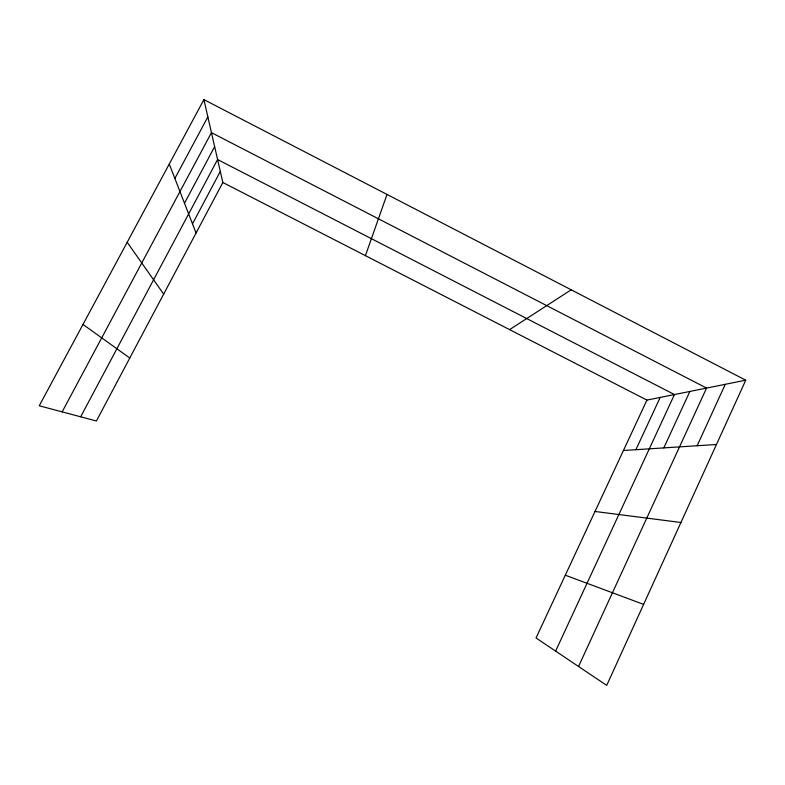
<?xml version="1.0" encoding="UTF-8"?>
<svg xmlns="http://www.w3.org/2000/svg" width="785" height="785" viewBox="0 0 785 785"><rect width="100%" height="100%" fill="white"/><g stroke="black" fill="none" stroke-linecap="round" stroke-linejoin="round"><path stroke-width="1.18" d="M365.417 255.655L387.034 194.444M745.75 380.195L606.717 685.384L536.037 637.969L646.938 400.095L745.75 380.195L203.914 99.616L39.25 405.786L96.408 420.986L222.832 182.493L203.914 99.616M697.159 445.733L725.271 384.316M578.545 666.485L706.559 388.084L211.45 132.645L62.143 411.88M663.816 447.892L689.868 391.45M555.613 651.099L674.452 394.551L217.592 159.541L80.669 416.806M635.889 449.707L660.185 397.426M192.492 223.833L220.31 171.454M184.475 203.207L214.648 146.648M174.859 178.44L207.858 116.896M509.593 329.622L571.205 289.812M623.437 450.512L716.46 444.487M595.01 511.467L680.919 522.496M565.298 575.199L643.612 604.391M222.832 182.493L646.938 400.095M82.994 324.45L129.78 358.019M127.19 242.28L163.663 294.11M169.266 164.045L196.054 233.008"/></g></svg>
